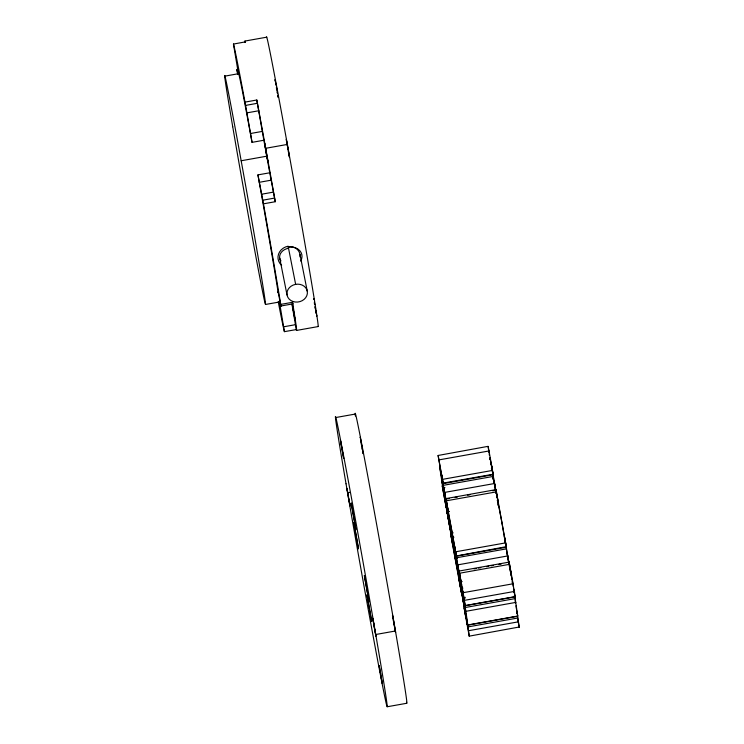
<?xml version="1.0" encoding="UTF-8"?>
<svg xmlns="http://www.w3.org/2000/svg" width="744" height="744" viewBox="0 0 744 744"><rect width="100%" height="100%" fill="white"/><g stroke="black" fill="none" stroke-linecap="round" stroke-linejoin="round"><path stroke-width="1.12" d="M375.897 635.971L372.735 618.264L374.316 626.578M380.621 674.566L382.314 683.522L379.161 665.815M395.576 632.465L395.455 631.535M224.772 76.158L238.582 73.675M244.953 41.059L266.612 37.2M245.334 42.492L245.26 41.896L233.449 44.063L238.554 74.419A115.971 1.302 79.9 0 1 252.039 142.355L263.85 140.244A115.971 1.302 79.9 0 1 269.756 172.785L275.271 201.717L263.46 203.828A146.968 1.646 79.9 0 1 280.73 304.398L281 306.305L278.051 291.75L278.154 292.569A115.971 1.302 79.9 0 0 257.945 174.887L269.756 172.785M233.458 43.998L233.477 44.054A146.968 1.646 79.9 0 1 244.999 102.114L256.81 100.003L263.85 140.244M244.999 102.114L245.604 105.397L257.415 103.295M252.039 142.355L246.924 112.865L258.735 110.763M250.468 133.511L262.279 131.409M265.692 148.298L287.342 144.429M241.168 160.76L266.761 156.194L266.175 152.492M257.945 174.887L259.321 182.299L271.132 180.188M259.321 182.299L261.683 194.212L273.494 192.11M261.683 194.212L262.809 200.192L274.62 198.081M280.73 304.398L292.541 302.287L292.811 304.203L292.587 303.236M280.107 306.147L291.918 304.036L295.675 325.937L296.252 329.592L284.413 331.647A146.968 1.646 79.9 0 1 278.219 301.692M283.659 326.793L295.461 324.682M296.558 330.429L318.2 326.56M335.683 417.551L355.362 414.045M440.411 468.804L438.114 455.468L488.101 446.335L488.975 452.733M438.997 459.885L488.994 450.966L492.565 470.654M348.415 497.094L350.117 506.06L347.653 492.77L349.838 492.379M442.531 479.35L492.519 470.422M438.114 455.468L443.238 483.656L443.126 483.107L493.179 474.226L492.733 471.575M443.238 483.609L493.235 474.691L492.881 472.933M448.409 512.486L443.359 485.321L493.356 476.402L491.412 465.102M450.232 529.644L442.224 485.748L442.661 488.027L444.931 487.627M444.614 492.416L494.611 483.498L496.006 491.207M445.982 498.601L495.988 489.626L506.394 547.221L456.388 556.14L445.982 498.508L446.66 502.637M446.047 499.066L449.46 498.452M455.133 497.438L457.411 497.039M467.632 495.206L469.91 494.806M492.63 490.752L494.909 490.343M446.419 500.786L496.415 491.868L497.996 501.084M447.721 514.988L446.549 508.431L447.237 511.826L449.506 511.426M453.905 537.233L451.636 537.642L451.171 534.899L450.92 533.281L453.189 532.871M455.672 551.788L505.669 542.869M456.36 555.982L506.32 546.663L504.841 538.814M457.504 563.413L456.509 557.768L506.506 548.849L504.404 536.526L504.655 537.791M459.355 579.92L455.244 558.67L457.514 558.26M458.657 570.276L457.076 561.46L457.765 564.863L507.752 555.935L508.952 562.548M459.801 575.075L459.132 571.039L509.147 562.12L513.341 585.156M473.965 568.872L476.234 568.462M478.513 568.063L480.782 567.653M486.464 566.64L488.734 566.231M491.012 565.831L493.281 565.421M498.964 564.408L501.233 564.008M459.132 570.955L459.569 573.233L509.566 564.315M460.62 587.09L459.876 581.985L462.145 581.576M460.731 588.002L458.936 578.916L460.648 588.541L462.917 588.141M460.648 588.541C461.578 590.717 460.136 594.744 463.568 591.936M461.364 592.81L463.633 592.401M459.569 573.233L463.103 592.698L513.1 583.77M461.745 593.07C463.326 595.842 461.224 601.124 465.121 597.255M462.87 598.501L465.139 598.092M463.205 594.428L465.121 605.616L464.414 600.352L514.411 591.434L513.081 584.858M465.102 605.57L515.118 596.641L514.411 591.434M464.926 605.774L514.922 596.855L517.75 616.144L517.461 614.711M464.572 604.63L464.758 605.532L464.479 603.496L465.242 607.513L515.239 598.595M467.176 623.918L463.754 603.337L467.753 625.025L465.893 611.308L515.89 602.389M375.776 634.502L395.464 630.986M467.744 624.979L517.74 616.06M467.195 624.039C467.576 626.085 466.823 620.849 467.558 625.192L517.545 616.264M467.864 626.932L517.861 618.004L519.247 627.229L518.921 625.723M469.25 636.148L468.525 630.726L518.512 621.807M469.241 636.148L519.219 627.015M387.168 706.763L406.847 703.257M265.552 304.454L279.307 302.027M449.562 525.71C448.892 521.2 450.511 530.649 449.46 524.381M460.09 578.739L459.876 577.242L460.303 579.381L459.866 576.758M284.413 331.647L279.326 301.283A115.971 1.302 79.9 0 1 279.037 301.32M395.557 632.4L395.455 631.954M375.887 635.962L374.195 627.006M379.17 665.824L380.751 674.138M494.639 484.4C495.048 487.311 494.156 482.103 494.546 484.604M510.096 569.783L510.012 569.169M447.274 512.737C447.683 515.639 446.791 510.496 447.172 512.932M457.793 565.766L457.988 567.188L457.56 565.077L460.369 581.018M506.376 547.184L506.264 546.635M509.129 562.12L509.231 562.836M442.847 487.869L439.592 466.376L440.476 471.045M493.216 474.691L493.179 474.226M515.099 596.641L514.681 594.456M392.469 614.916L393.892 622.421M488.148 446.539L488.994 450.966M469.185 635.943L464.814 612.061M360.329 437.788L360.208 437.277L360.291 437.937M493.477 478.755L492.872 475.742M497.411 500.452L497.643 501.614L497.355 500.154M498.136 503.186L501.363 519.656M510.254 570.239L510.012 568.649M316.572 315.419L316.758 316.228L316.553 314.731M498.303 505.492L498.108 504.497M515.257 600.882L515.425 601.636L515.239 600.399M497.29 497.959L498.406 503.567L498.015 501.214M495.141 487.878L495.504 489.729L495.179 488.455M496.425 493.821L495.876 490.947M497.094 497.727L496.722 495.876L496.955 497.392M492.956 477.09L494.053 482.614M509.203 564.426L509.696 566.928M511.407 576.256L512.867 583.649M514.374 596.474L514.82 598.678M451.366 528.575L441.927 480.847L446.977 510.384M459.355 579.864L458.909 576.479L465.428 610.564L460.173 579.613M360.44 438.309L362.57 449.99M395.343 631.433L394.664 627.843M299.999 254.55L307.291 291.322M295.647 284.348L288.179 246.487M279.725 258.168L287.017 294.94M237.829 73.963L236.89 69.397L237.159 71.312A146.968 1.646 79.9 0 0 237.671 74.419M497.076 496.89L496.611 494.481M508.291 560.325L508.161 559.665M515.313 602.129L515.49 603.059M363.072 453.635L362.654 451.459M275.466 81.608L275.038 79.599L275.271 81.263M289.053 155.301L289.444 157.114L288.347 150.437M292.262 303.822L295.098 320.078L292.159 303.877M510.059 568.5L511.509 575.67M443.126 483.107L441.508 474.272M456.323 555.582L454.658 546.71M461.299 592.336L451.664 539.614M286.747 141.62L286.282 139.398L286.617 141.695M278.126 97.259L277.838 95.781M518.866 625.397L517.359 617.195M494.955 487.227L494.49 484.818L494.965 486.939M509.863 567.486L509.287 564.352M446.53 503.279L445.042 496.267M449.376 523.888L447.665 515.685M462.303 595.135L460.815 588.123M275.652 82.565L276.08 84.881M286.831 142.067L288.012 148.521M288.886 154.436L288.281 151.162M316.209 313.559L315.819 311.476M489.943 458.137C490.556 461.689 489.664 455.672 490.184 458.685M509.621 567.495L509.296 565.728M446.558 503.409L445.693 499.68M447.442 509.519L447.646 510.533L446.4 503.567M459.55 576.005L460.796 582.98L460.424 581.036M449.023 522.976L450.92 533.281M460.945 587.834L461.28 589.685M460.787 587.993L460.657 587.249M462.173 595.423L465.911 617.269M314.34 302.176L314.759 304.463M489.915 459.048L490.026 459.699M496.499 493.886L495.876 491.784M508.478 560.39L508.05 559.079M517.433 615.623L517.861 618.004M459.467 575.577L457.969 567.514M465.874 617.381L466.088 618.422L465.856 617.26M266.845 156.212L267.784 160.974L264.622 143.257L266.361 152.381M496.629 494.918L497.057 497.355M508.571 560.864L508.747 561.85M496.229 493.756L495.969 492.296M441.49 474.142L441.276 473.035L443.359 485.321M454.631 546.589L454.417 545.445L454.584 546.58M445.507 497.829L444.577 493.653M464.554 604.509L464.079 601.85M442.81 487.013L442.606 485.906L442.857 487.906M448.139 517.238L447.2 513.072M460.006 582.487L459.699 580.887L459.876 581.985M362.347 449.795L362.012 447.953M394.45 626.671L393.995 624.142M277.391 93.344L277.14 91.986M491.505 465.344L492.844 472.719M509.845 566.379L511.137 573.531M489.468 455.551L489.18 453.952M490.212 458.806L490.529 460.573M494.611 483.498L493.932 480.122L495.597 489.413M507.752 555.935L507.064 552.559L508.236 559.097M508.719 563.041L507.966 558.595M510.105 570.657L510.235 571.373M514.922 596.855C514.16 592.308 515.043 598.436 514.504 595.34M492.835 478.225L493.03 479.303M517.34 614.088L516.699 610.526M516.931 613.67L516.717 612.47M463.103 592.698L464.414 600.352M446.698 502.86L448 510.003M458.75 570.769L459.839 576.591M459.848 575.298L461.141 582.45M463.094 593.777L461.141 583.938L462.154 590.671M444.261 490.789L443.936 489.041L444.838 494.751L444.428 492.668L444.549 493.523M457.765 564.863L461.559 584.933L461.168 582.58M465.242 607.513L465.893 611.308M442.838 487.143L443.033 488.222M448.223 517.74L448.409 518.763M449.348 523.72L448.595 520.633M461.373 590.187L461.559 591.21M447.237 511.826L449.209 522.707M442.661 488.027L443.182 490.919M467.558 625.192L468.525 630.726M465.837 617.139L464.107 607.746L464.777 611.828M276.452 86.89L276.963 89.736M245.604 105.397L246.924 112.865M262.809 200.192L263.46 203.828M501.437 520.084L501.744 521.795M507.492 554.494L506.506 548.849M509.798 566.156L509.268 563.087M511.165 573.661L511.472 575.465M494.351 482.056L493.356 476.402M508.84 562.362L508.933 562.873M507.938 558.428L508.05 559.321M514.327 592.484L513.732 589.071M491.579 469.036L491.421 468.134M463.261 593.61L463.345 594.075M451.441 529.003L456.509 557.768M445.693 498.843L445.786 499.354M449.376 523.627L450.204 529.458M443.061 488.352L443.266 489.552M460.034 582.645L463.419 602.389L462.498 596.651L462.749 597.599M461.652 592.568L461.466 591.536M448.502 520.121L448.316 519.089M451.627 539.391L451.236 537.159M288.058 149.916L287.826 148.633M315.103 306.351L315.558 308.927M315.382 309.039L315.028 307.105M348.536 496.666L346.955 488.343L347.653 492.77M507.464 554.633L507.668 555.749M507.91 558.27L507.771 557.47M507.799 557.916L507.882 558.391M448.065 510.393L448.158 510.914M457.467 563.561L457.588 564.212M444.326 491.114L445.098 495.569M457.886 567.309L457.262 563.747M394.004 623.063L395.408 631.219M361.668 446.028L361.212 443.48M287.593 147.34L288.235 149.804M276.759 89.857L276.377 87.708M501.819 522.214L505.706 544.841M513.202 585.509L513.453 587.007M511.007 575.726L510.756 574.294M508.654 562.166L508.747 562.678M494.379 482.521L494.537 483.451M440.532 469.492L442.559 481.321M446.837 504.971L447.469 509.417M447.005 510.858L447.172 511.788M393.65 622.207L393.213 619.752M277.094 90.452L277.577 93.233M507.473 556.094L507.017 553.415M490.668 463.261L490.901 464.591M440.634 471.956L443.582 488.064L442.671 481.945M443.257 491.375L446.214 507.473L445.293 501.354M287.37 146.066L286.775 142.625M315.782 310.183L316.349 313.484M314.582 304.566L314.377 303.366M496.332 491.896L495.978 489.673M448.204 511.156L448.409 512.467M449.646 526.585L455.244 558.67M361.007 442.28L360.496 439.258M275.903 84.993L275.689 83.756M512.151 581.752L512.532 583.984M513.686 590.699L514.076 592.931M514.402 595.46L514.969 598.781M490.64 461.215L492.668 473.026M460.35 585.509C460.815 588.253 459.922 582.812 460.322 585.379M362.663 450.566L363.146 453.403M505.818 545.464L506.004 546.608M515.973 605.765L516.438 608.973M455.821 554.382L457.188 563.366M452.78 544.943C453.384 549.1 450.362 531.272 451.199 536.973M393.027 618.627L392.46 615.186M277.903 95.111L278.247 97.185M492.863 474.161L493.551 478.829M507.985 558.27L507.771 556.912M511.686 579.009L511.509 577.883M506.301 548.384L506.859 552.429M498.145 503.855L498.406 505.799M355.39 416.063A146.968 1.646 79.9 0 1 382.156 555.126A146.968 1.646 79.9 0 1 406.522 702.262M266.547 37.646A146.968 1.646 79.9 0 1 293.927 180.997A146.968 1.646 79.9 0 1 318.051 326.244M292.541 302.287A146.968 1.646 79.9 0 1 296.224 329.546M244.962 42.427A146.968 1.646 79.9 0 1 245.288 41.943M256.81 100.003A146.968 1.646 79.9 0 1 275.271 201.717M288.216 246.822A10.277 9.551 -11.7 0 1 300.055 256.968M280.962 260.949A10.277 8.11 -10.9 0 1 288.458 248.254M288.3 247.213A12.202 10.007 -11 0 1 299.813 250.682A12.202 10.007 -11 0 1 300.66 261.042M281.613 265.264A12.202 11.03 -11.5 0 1 278.526 254.141A12.202 11.03 -11.5 0 1 288.133 246.199M340.519 440.792L343.682 458.49L340.547 440.848M313.605 298.511L313.708 299.376L313.615 298.53M351.205 503.13L355.874 529.328L351.205 503.13M353.828 522.548L358.496 548.746L353.828 522.548M364.355 575.577L369.024 601.775L364.355 575.577M366.978 594.986L371.647 621.184L366.978 594.986M491.263 464.079L491.338 464.619L491.273 464.107M346.034 483.805A146.968 1.646 79.9 0 0 387.122 706.67A146.968 1.646 79.9 0 0 351.112 496.006A146.968 1.646 79.9 0 0 346.034 483.805M232.723 126.74A115.971 1.302 79.9 0 0 265.394 304.222A115.971 1.302 79.9 0 0 237.373 139.965A115.971 1.302 79.9 0 0 232.723 126.74M293.052 301.525A10.295 8.909 -11.2 0 0 307.346 291.639A10.295 8.909 -11.2 0 0 291.081 286.217A10.295 8.909 -11.2 0 0 293.052 301.525"/></g></svg>
